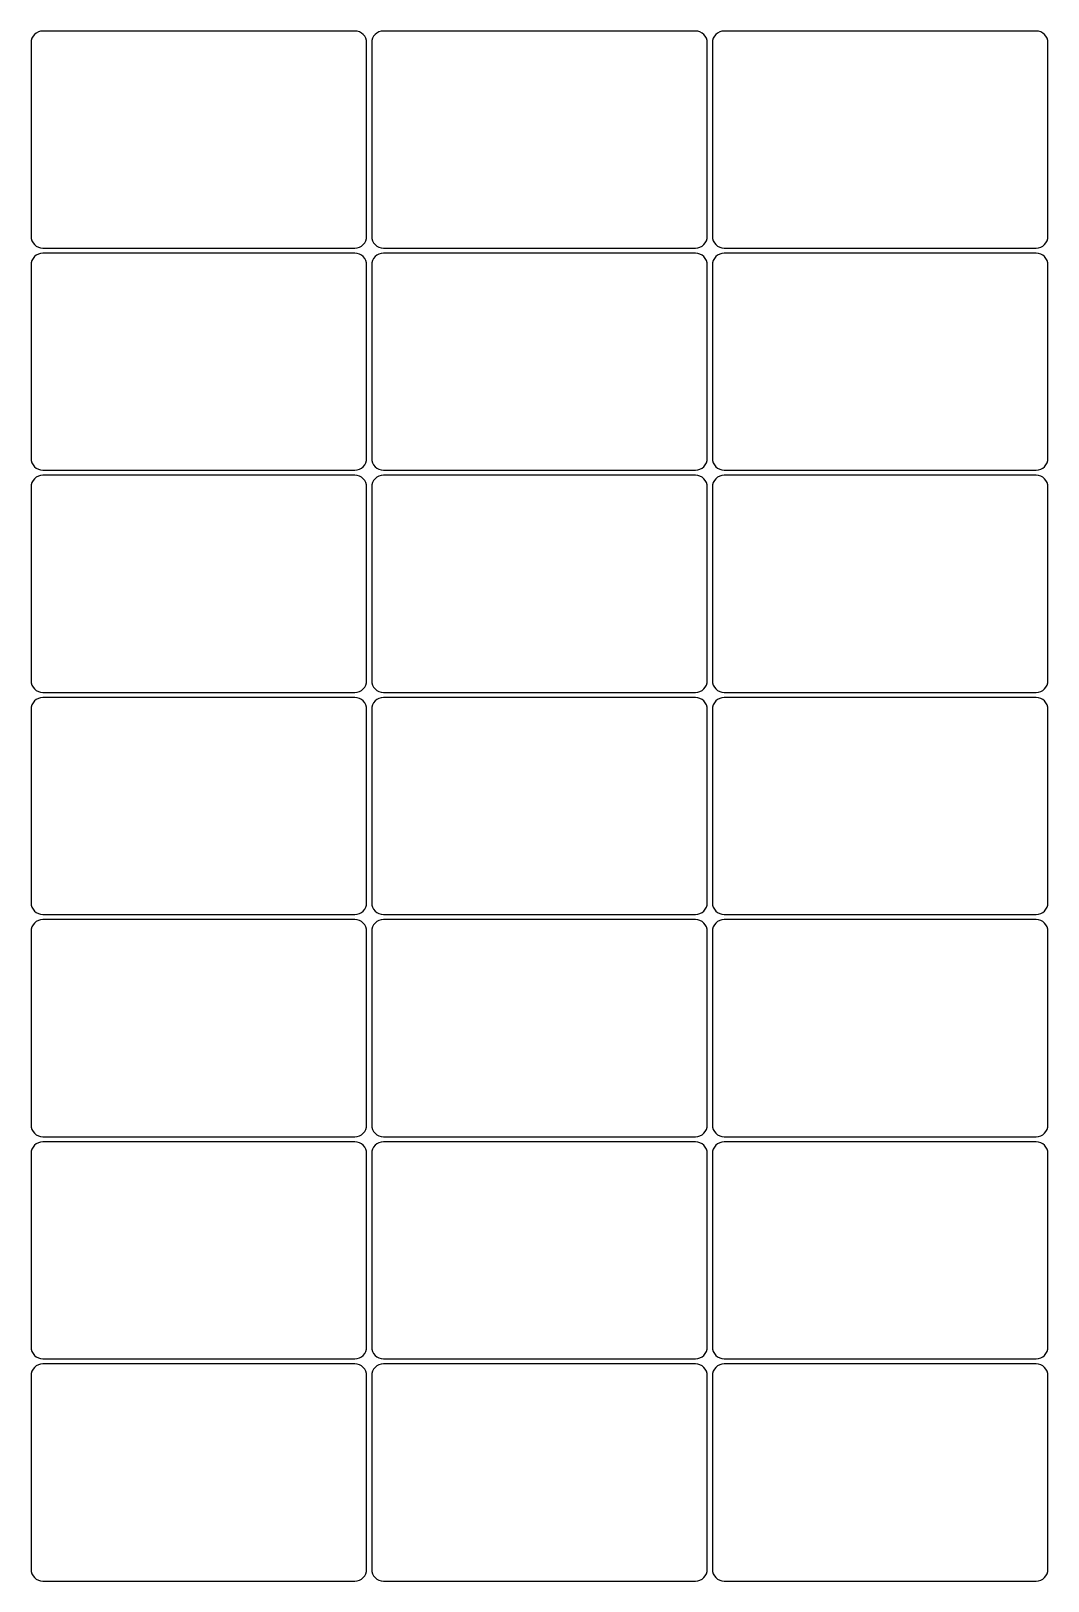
# Model space of a CAD drawing. Header units: millimetres. Extents: x 20 to 277, y -406 to -14.
import ezdxf

# ---------------------------------------------------------------- set-up
doc = ezdxf.new("R2010")
doc.units = ezdxf.units.MM

msp = doc.modelspace()

# ---------------------------------------------------------------- linework, layer by layer
for points in [[(101.73, -68.55, 0.414214), (104.73, -65.55), (104.73, -16.55, 0.414214), (101.73, -13.55), (22.73, -13.55, 0.414214), (19.73, -16.55), (19.73, -65.55, 0.414214), (22.73, -68.55)], [(188, -68.55, 0.414214), (191, -65.55), (191, -16.55, 0.414214), (188, -13.55), (109, -13.55, 0.414214), (106, -16.55), (106, -65.55, 0.414214), (109, -68.55)], [(274.28, -68.55, 0.414214), (277.28, -65.55), (277.28, -16.55, 0.414214), (274.28, -13.55), (195.28, -13.55, 0.414214), (192.28, -16.55), (192.28, -65.55, 0.414214), (195.28, -68.55)], [(101.73, -124.85, 0.414214), (104.73, -121.85), (104.73, -72.85, 0.414214), (101.73, -69.85), (22.73, -69.85, 0.414214), (19.73, -72.85), (19.73, -121.85, 0.414214), (22.73, -124.85)], [(188, -124.85, 0.414214), (191, -121.85), (191, -72.85, 0.414214), (188, -69.85), (109, -69.85, 0.414214), (106, -72.85), (106, -121.85, 0.414214), (109, -124.85)], [(274.28, -124.85, 0.414214), (277.28, -121.85), (277.28, -72.85, 0.414214), (274.28, -69.85), (195.28, -69.85, 0.414214), (192.28, -72.85), (192.28, -121.85, 0.414214), (195.28, -124.85)], [(101.73, -181.15, 0.414214), (104.73, -178.15), (104.73, -129.15, 0.414214), (101.73, -126.15), (22.73, -126.15, 0.414214), (19.73, -129.15), (19.73, -178.15, 0.414214), (22.73, -181.15)], [(188, -181.15, 0.414214), (191, -178.15), (191, -129.15, 0.414214), (188, -126.15), (109, -126.15, 0.414214), (106, -129.15), (106, -178.15, 0.414214), (109, -181.15)], [(274.28, -181.15, 0.414214), (277.28, -178.15), (277.28, -129.15, 0.414214), (274.28, -126.15), (195.28, -126.15, 0.414214), (192.28, -129.15), (192.28, -178.15, 0.414214), (195.28, -181.15)], [(101.73, -237.46, 0.414214), (104.73, -234.46), (104.73, -185.46, 0.414214), (101.73, -182.46), (22.73, -182.46, 0.414214), (19.73, -185.46), (19.73, -234.46, 0.414214), (22.73, -237.46)], [(188, -237.46, 0.414214), (191, -234.46), (191, -185.46, 0.414214), (188, -182.46), (109, -182.46, 0.414214), (106, -185.46), (106, -234.46, 0.414214), (109, -237.46)], [(274.28, -237.46, 0.414214), (277.28, -234.46), (277.28, -185.46, 0.414214), (274.28, -182.46), (195.28, -182.46, 0.414214), (192.28, -185.46), (192.28, -234.46, 0.414214), (195.28, -237.46)], [(101.73, -293.76, 0.414214), (104.73, -290.76), (104.73, -241.76, 0.414214), (101.73, -238.76), (22.73, -238.76, 0.414214), (19.73, -241.76), (19.73, -290.76, 0.414214), (22.73, -293.76)], [(188, -293.76, 0.414214), (191, -290.76), (191, -241.76, 0.414214), (188, -238.76), (109, -238.76, 0.414214), (106, -241.76), (106, -290.76, 0.414214), (109, -293.76)], [(274.28, -293.76, 0.414214), (277.28, -290.76), (277.28, -241.76, 0.414214), (274.28, -238.76), (195.28, -238.76, 0.414214), (192.28, -241.76), (192.28, -290.76, 0.414214), (195.28, -293.76)], [(101.73, -350.06, 0.414214), (104.73, -347.06), (104.73, -298.06, 0.414214), (101.73, -295.06), (22.73, -295.06, 0.414214), (19.73, -298.06), (19.73, -347.06, 0.414214), (22.73, -350.06)], [(188, -350.06, 0.414214), (191, -347.06), (191, -298.06, 0.414214), (188, -295.06), (109, -295.06, 0.414214), (106, -298.06), (106, -347.06, 0.414214), (109, -350.06)], [(274.28, -350.06, 0.414214), (277.28, -347.06), (277.28, -298.06, 0.414214), (274.28, -295.06), (195.28, -295.06, 0.414214), (192.28, -298.06), (192.28, -347.06, 0.414214), (195.28, -350.06)], [(101.73, -406.37, 0.414214), (104.73, -403.37), (104.73, -354.37, 0.414214), (101.73, -351.37), (22.73, -351.37, 0.414214), (19.73, -354.37), (19.73, -403.37, 0.414214), (22.73, -406.37)], [(188, -406.37, 0.414214), (191, -403.37), (191, -354.37, 0.414214), (188, -351.37), (109, -351.37, 0.414214), (106, -354.37), (106, -403.37, 0.414214), (109, -406.37)], [(274.28, -406.37, 0.414214), (277.28, -403.37), (277.28, -354.37, 0.414214), (274.28, -351.37), (195.28, -351.37, 0.414214), (192.28, -354.37), (192.28, -403.37, 0.414214), (195.28, -406.37)]]:
    msp.add_lwpolyline(points, format="xyb", close=True)

doc.saveas('drawing.dxf')
